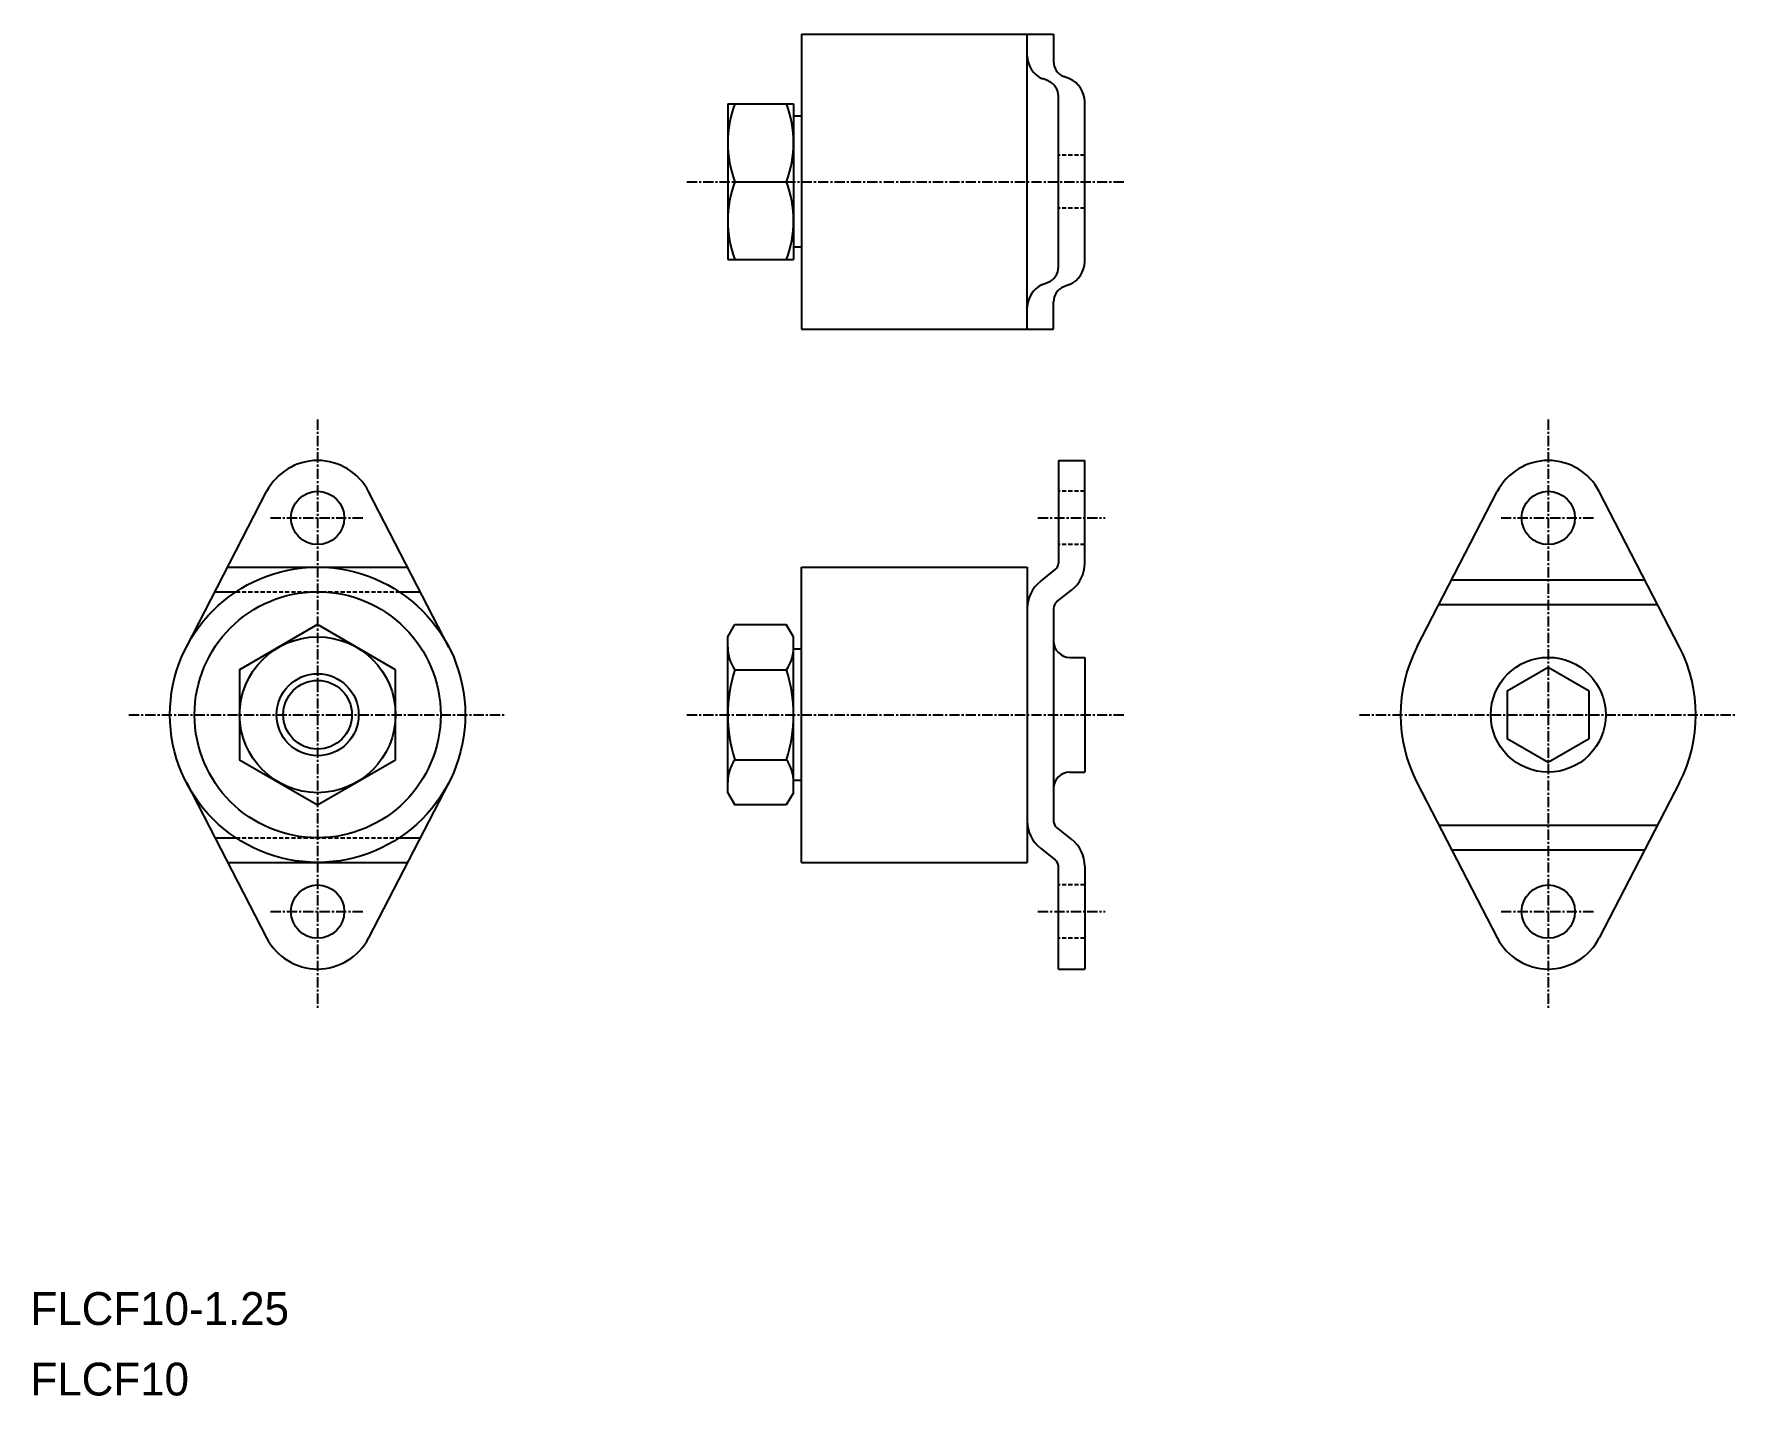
# Model space of a CAD drawing. Extents: x 0 to 208, y 0 to 166.
import ezdxf

# ---------------------------------------------------------------- set-up
doc = ezdxf.new("R2010")
doc.units = 0
doc.linetypes.add('CENTER', pattern=[2, 1.25, -0.25, 0.25, -0.25])
doc.linetypes.add('DASHED', pattern=[0.75, 0.5, -0.25])
doc.layers.get('0').update_dxf_attribs({"linetype": 'CONTINUOUS'})
doc.layers.add('CENTER', color=1, linetype='CENTER')

msp = doc.modelspace()

# ---------------------------------------------------------------- linework, layer by layer
at = {"color": 7, "linetype": 'CONTINUOUS'}
for p, q in [((94, 166), (94, 130)), ((94, 166), (124.7, 166)), ((121.5, 130), (121.5, 166)), ((124.7, 166), (124.7, 162.66)), ((124.05, 160.28), (123.37, 160.56)), ((126.63, 160.53), (125.95, 160.81)), ((125.3, 137.58), (125.3, 158.42)), ((128.5, 138.25), (128.5, 157.75)), ((85, 157.5), (85, 138.5)), ((85, 157.5), (93, 157.5)), ((93, 157.5), (93, 138.5)), ((94, 156), (93, 156)), ((85.85, 148), (92.15, 148)), ((94, 140), (93, 140)), ((85, 138.5), (93, 138.5)), ((124.05, 135.72), (123.37, 135.44)), ((126.63, 135.47), (125.95, 135.19)), ((124.7, 130), (124.7, 133.34)), ((94, 130), (124.7, 130)), ((125.3, 114), (125.3, 101.48)), ((125.3, 114), (128.5, 114)), ((128.5, 101.48), (128.5, 114)), ((19, 91.25), (28.78, 110.21)), ((51, 91.25), (41.22, 110.21)), ((169, 91.25), (178.78, 110.21)), ((201, 91.25), (191.22, 110.21)), ((24.03, 101), (45.97, 101)), ((94, 65), (94, 101)), ((94, 101), (121.5, 101)), ((121.5, 101), (121.5, 65)), ((123.1, 99.26), (124.92, 100.7)), ((22.48, 98), (25.05, 98)), ((44.95, 98), (47.52, 98)), ((125.08, 96.75), (126.9, 98.19)), ((173.23, 99.45), (196.77, 99.45)), ((124.7, 95.96), (124.7, 70.04)), ((171.68, 96.45), (198.32, 96.45)), ((85, 92.5), (85.87, 94)), ((85.87, 94), (92.13, 94)), ((93, 92.5), (92.13, 94)), ((85, 73.5), (85, 92.5)), ((93, 73.5), (93, 92.5)), ((94, 91), (93, 91)), ((126.7, 90), (128.5, 90)), ((128.5, 90), (128.5, 76)), ((85.85, 88.48), (92.15, 88.48)), ((85.85, 77.52), (92.15, 77.52)), ((19, 74.75), (28.78, 55.79)), ((51, 74.75), (41.22, 55.79)), ((94, 75), (93, 75)), ((126.7, 76), (128.5, 76)), ((169, 74.75), (178.78, 55.79)), ((201, 74.75), (191.22, 55.79)), ((85, 73.5), (85.87, 72)), ((93, 73.5), (92.13, 72)), ((92.13, 72), (85.87, 72)), ((125.08, 69.25), (126.9, 67.81)), ((171.68, 69.55), (198.32, 69.55)), ((22.48, 68), (25.05, 68)), ((44.95, 68), (47.52, 68)), ((123.1, 66.74), (124.92, 65.3)), ((173.23, 66.55), (196.77, 66.55)), ((24.03, 65), (45.97, 65)), ((94, 65), (121.5, 65)), ((125.3, 52), (125.3, 64.52)), ((128.5, 64.52), (128.5, 52)), ((125.3, 52), (128.5, 52))]:
    msp.add_line(p, q, dxfattribs=at)
at = {"color": 3, "linetype": 'DASHED'}
for p, q in [((128.5, 151.25), (125.3, 151.25)), ((128.5, 144.75), (125.3, 144.75)), ((128.5, 110.25), (125.3, 110.25)), ((128.5, 103.75), (125.3, 103.75)), ((25.05, 98), (44.95, 98)), ((25.05, 68), (44.95, 68)), ((128.5, 62.25), (125.3, 62.25)), ((128.5, 55.75), (125.3, 55.75))]:
    msp.add_line(p, q, dxfattribs=at)
at = {"color": 7, "linetype": 'CONTINUOUS'}
for points in [[(44.5, 88.48), (35, 94), (25.5, 88.48), (25.5, 77.52), (35, 72), (44.5, 77.52)], [(190, 85.89), (185, 88.77), (180, 85.89), (180, 80.11), (185, 77.23), (190, 80.11)]]:
    msp.add_lwpolyline(points, close=True, dxfattribs=at)
for centre, radius in [((35, 107), 3.25), ((185, 107), 3.25), ((35, 83), 18), ((35, 83), 15), ((35, 83), 9.5), ((185, 83), 7), ((35, 83), 4.19), ((35, 59), 3.25), ((185, 59), 3.25)]:
    msp.add_circle(centre, radius, dxfattribs=at)
at = {"color": 3, "linetype": 'CONTINUOUS'}
msp.add_circle((35, 83), 5, dxfattribs=at)
at = {"color": 7, "linetype": 'CONTINUOUS'}
for centre, radius, start, end in [((124.5, 163.33), 3, 180, 247.8477), ((126.7, 162.66), 2, 180, 247.8477), ((123.3, 158.42), 2, 0, 67.8477), ((125.5, 157.75), 3, 0, 67.8477), ((98.72, 152.75), 13.72, 159.7438, 200.2562), ((79.28, 152.75), 13.72, 339.7438, 20.2562), ((98.72, 143.25), 13.72, 159.7438, 200.2562), ((79.28, 143.25), 13.72, 339.7438, 20.2562), ((123.3, 137.58), 2, 292.1523, 0), ((125.5, 138.25), 3, 292.1523, 0), ((124.5, 132.67), 3, 112.1523, 180), ((126.7, 133.34), 2, 112.1523, 180), ((35, 107), 7, 27.2796, 152.7204), ((185, 107), 7, 27.2796, 152.7204), ((124.3, 101.48), 1, 308.2902, 0), ((124.3, 101.48), 4.2, 308.2902, 0), ((125.7, 95.96), 4.2, 128.2902, 180), ((125.7, 95.96), 1, 128.2902, 180), ((126.7, 92), 2, 180, 270), ((89.86, 91.23), 4.86, 180, 214.3842), ((88.14, 91.23), 4.86, 325.6158, 0), ((185, 83), 18, 152.7204, 207.2796), ((185, 83), 18, 332.7204, 27.2796), ((103.15, 83), 18.15, 162.412, 197.588), ((74.85, 83), 18.15, 342.412, 17.588), ((89.86, 74.77), 4.86, 145.6158, 180), ((88.14, 74.77), 4.86, 0, 34.3842), ((126.7, 74), 2, 90, 180), ((125.7, 70.04), 4.2, 180, 231.7098), ((125.7, 70.04), 1, 180, 231.7098), ((124.3, 64.52), 4.2, 0, 51.7098), ((124.3, 64.52), 1, 0, 51.7098), ((35, 59), 7, 207.2796, 332.7204), ((185, 59), 7, 207.2796, 332.7204)]:
    msp.add_arc(centre, radius, start, end, dxfattribs=at)
at = {"layer": 'CENTER', "color": 1, "linetype": 'CENTER'}
for p, q in [((80, 148), (133.5, 148)), ((35, 119), (35, 47)), ((185, 119), (185, 47)), ((29.25, 107), (40.75, 107)), ((122.8, 107), (131, 107)), ((179.25, 107), (190.75, 107)), ((12, 83), (58, 83)), ((80, 83), (133.5, 83)), ((162, 83), (208, 83)), ((29.25, 59), (40.75, 59)), ((122.8, 59), (131, 59)), ((179.25, 59), (190.75, 59))]:
    msp.add_line(p, q, dxfattribs=at)

# ---------------------------------------------------------------- texts
at = {"color": 7}
for s, p in [('FLCF10-1.25', (0, 8.6)), ('FLCF10', (0, 0))]:
    msp.add_text(s, height=4, dxfattribs=at).set_placement(p)

doc.saveas('drawing.dxf')
